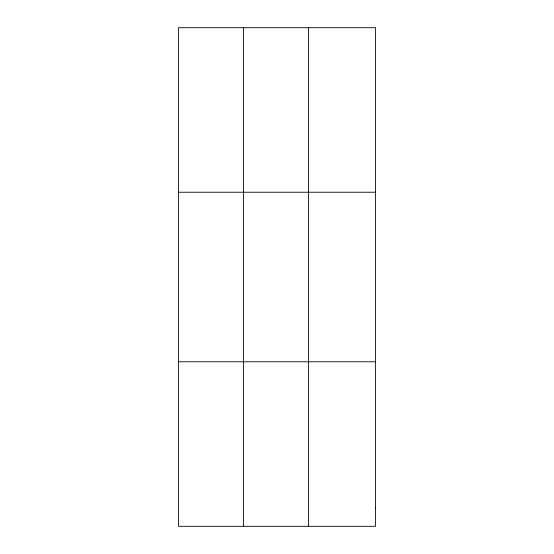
<?xml version="1.0" encoding="UTF-8"?>
<svg xmlns="http://www.w3.org/2000/svg" width="554" height="554" viewBox="0 0 554 554"><rect width="100%" height="100%" fill="white"/><g stroke="black" fill="none" stroke-linecap="round" stroke-linejoin="round"><path stroke-width="0.83" d="M243.504 27.7L243.504 526.3M308.523 27.7L308.523 526.3M178.492 192.238L375.508 192.238M178.492 361.762L375.508 361.762M375.508 508.018L375.508 526.3L178.492 526.3L178.492 27.7L375.508 27.7L375.508 508.018"/></g></svg>
